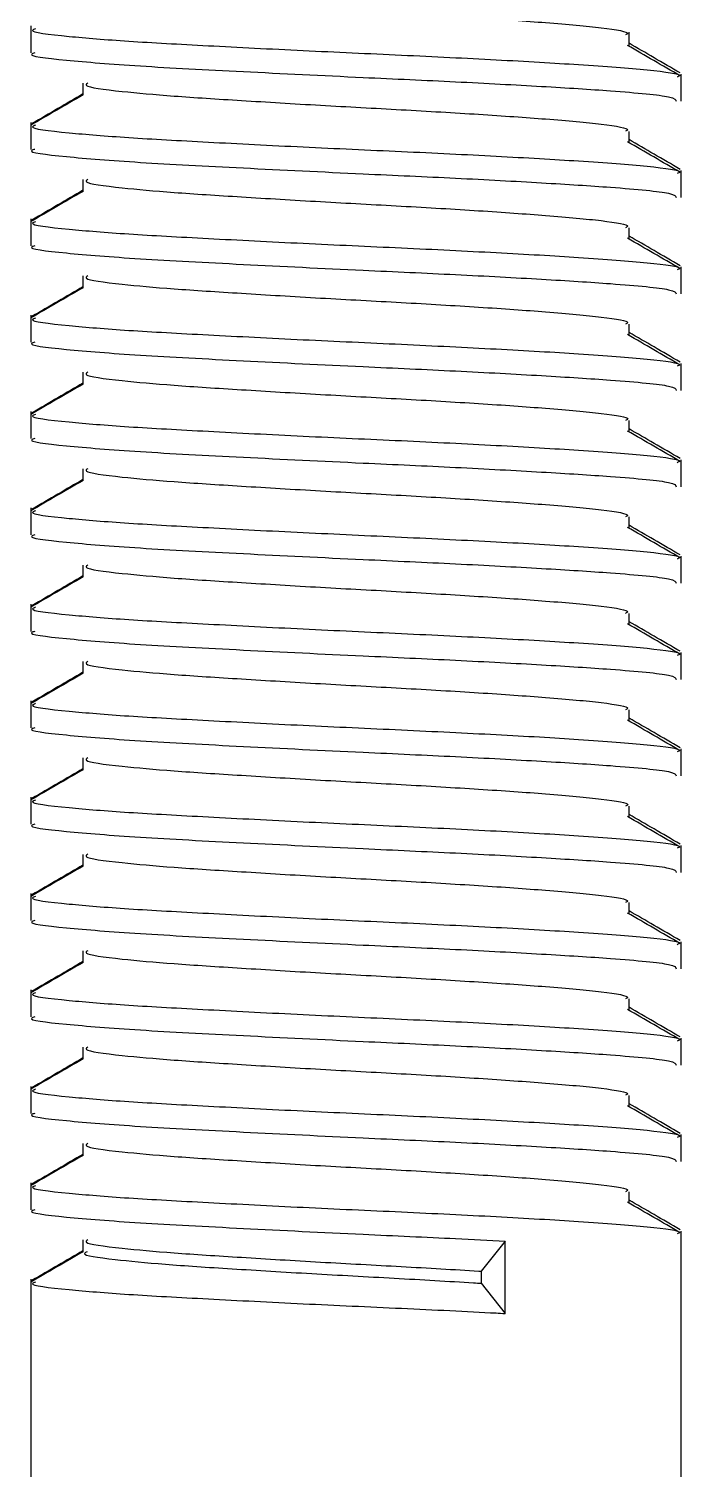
# Model space of a CAD drawing. Header units: millimetres. Extents: x 3202 to 3357, y 946 to 1931.
# Drawn here: x 3217.47 to 3227.02, y 988.05 to 1009.13 of the extents above; entities that cross this region are included whole.
import ezdxf

# ---------------------------------------------------------------- set-up
doc = ezdxf.new("R2010")
doc.units = ezdxf.units.MM

# ---------------------------------------------------------------- blocks, each defined once
blk = doc.blocks.new('DI_SAPATA')
at = {"color": 7, "linetype": 'Continuous', "lineweight": 25}
for p, q in [((-62.263, -16.888), (-62.263, -17.283)), ((-52.738, -17.989), (-52.738, -17.594)), ((-62.263, -18.299), (-62.263, -18.694)), ((-52.738, -19.4), (-52.738, -19.005)), ((-62.263, -19.71), (-62.263, -20.106)), ((-52.738, -20.811), (-52.738, -20.416)), ((-62.263, -21.121), (-62.263, -21.517)), ((-52.738, -22.222), (-52.738, -21.827)), ((-62.263, -22.532), (-62.263, -22.928)), ((-52.738, -23.633), (-52.738, -23.238)), ((-62.263, -23.943), (-62.263, -24.339)), ((-52.738, -25.044), (-52.738, -24.649)), ((-62.263, -25.354), (-62.263, -25.75)), ((-52.738, -26.455), (-52.738, -26.06)), ((-62.263, -26.765), (-62.263, -27.161)), ((-52.738, -27.866), (-52.738, -27.471)), ((-62.263, -28.176), (-62.263, -28.572)), ((-52.738, -29.278), (-52.738, -28.883)), ((-62.263, -29.588), (-62.263, -29.983)), ((-52.738, -30.689), (-52.738, -30.294)), ((-62.263, -30.999), (-62.263, -31.394)), ((-52.738, -32.1), (-52.738, -31.705)), ((-62.263, -32.41), (-62.263, -32.806)), ((-52.738, -33.511), (-52.738, -33.116)), ((-62.263, -33.821), (-62.263, -34.217)), ((-52.738, -55.319), (-52.738, -34.527)), ((-55.316, -34.676), (-55.666, -35.117)), ((-55.316, -35.734), (-55.316, -34.676)), ((-55.666, -35.117), (-55.666, -35.293)), ((-62.263, -35.232), (-62.263, -55.319)), ((-55.666, -35.293), (-55.316, -35.734))]:
    blk.add_line(p, q, dxfattribs=at)
for points, knots in [([(-61.429, -16.313), (-61.445, -16.325), (-61.501, -16.365), (-61.029, -16.429), (-60.209, -16.503), (-59.192, -16.567), (-58.034, -16.638), (-56.823, -16.702), (-55.676, -16.77), (-54.625, -16.843), (-53.853, -16.914), (-53.466, -16.979), (-53.539, -17.012), (-53.554, -17.019)], [0, 0, 0, 0, 0.050342, 0.171789, 0.267255, 0.361622, 0.45794, 0.552307, 0.647774, 0.743788, 0.854727, 0.967993, 1, 1, 1, 1]), ([(-62.193, -16.93), (-62.214, -16.938), (-62.312, -16.975), (-61.816, -17.034), (-60.889, -17.111), (-59.685, -17.176), (-58.294, -17.248), (-56.821, -17.314), (-55.415, -17.382), (-54.122, -17.458), (-53.168, -17.53), (-52.698, -17.595), (-52.78, -17.629), (-52.798, -17.636)], [0, 0, 0, 0, 0.032619, 0.15593, 0.253735, 0.349819, 0.448074, 0.544638, 0.641829, 0.739896, 0.853106, 0.968677, 1, 1, 1, 1]), ([(-53.501, -17.141), (-53.501, -17.116), (-53.501, -17.061), (-53.501, -17.006), (-53.501, -16.977)], [0, 0, 0, 0, 0.463425, 1, 1, 1, 1]), ([(-53.501, -17.185), (-53.501, -17.159), (-53.501, -17.104), (-53.501, -17.049), (-53.501, -17.019)], [0, 0, 0, 0, 0.465511, 1, 1, 1, 1]), ([(-62.205, -17.283), (-62.223, -17.289), (-62.337, -17.325), (-61.825, -17.386), (-60.744, -17.474), (-59.179, -17.555), (-57.529, -17.636), (-56.012, -17.704), (-54.747, -17.773), (-53.616, -17.844), (-52.833, -17.917), (-52.818, -17.968), (-52.812, -17.989)], [0, 0, 0, 0, 0.023631, 0.149941, 0.26903, 0.387024, 0.506433, 0.598729, 0.693132, 0.786132, 0.910896, 1, 1, 1, 1]), ([(-52.756, -17.617), (-52.884, -17.543), (-53.139, -17.395), (-53.395, -17.247), (-53.522, -17.173)], [0, 0, 0, 0, 0.499785, 1, 1, 1, 1]), ([(-52.752, -17.575), (-52.88, -17.502), (-53.13, -17.357), (-53.379, -17.212), (-53.501, -17.141)], [0, 0, 0, 0, 0.511044, 1, 1, 1, 1]), ([(-61.498, -17.897), (-61.626, -17.971), (-61.88, -18.119), (-62.135, -18.267), (-62.262, -18.34)], [0, 0, 0, 0, 0.500193, 1, 1, 1, 1]), ([(-61.499, -17.882), (-61.621, -17.954), (-61.87, -18.099), (-62.119, -18.245), (-62.246, -18.318)], [0, 0, 0, 0, 0.492421, 1, 1, 1, 1]), ([(-61.499, -17.725), (-61.499, -17.754), (-61.499, -17.813), (-61.499, -17.872), (-61.499, -17.901)], [0, 0, 0, 0, 0.5008736, 1, 1, 1, 1]), ([(-61.429, -17.724), (-61.445, -17.736), (-61.501, -17.776), (-61.029, -17.84), (-60.209, -17.914), (-59.192, -17.978), (-58.034, -18.049), (-56.823, -18.113), (-55.676, -18.181), (-54.625, -18.254), (-53.853, -18.325), (-53.466, -18.39), (-53.539, -18.423), (-53.554, -18.43)], [0, 0, 0, 0, 0.0503377, 0.1717845, 0.2672508, 0.361618, 0.4579358, 0.5523027, 0.6477693, 0.7437836, 0.8547226, 0.9679883, 1, 1, 1, 1]), ([(-62.193, -18.341), (-62.214, -18.349), (-62.312, -18.386), (-61.816, -18.445), (-60.889, -18.522), (-59.685, -18.587), (-58.294, -18.659), (-56.821, -18.725), (-55.415, -18.793), (-54.122, -18.869), (-53.168, -18.941), (-52.698, -19.006), (-52.78, -19.04), (-52.798, -19.047)], [0, 0, 0, 0, 0.032619, 0.15593, 0.253735, 0.349819, 0.448074, 0.544638, 0.641829, 0.739896, 0.853106, 0.968677, 1, 1, 1, 1]), ([(-53.501, -18.596), (-53.501, -18.57), (-53.501, -18.515), (-53.501, -18.46), (-53.501, -18.431)], [0, 0, 0, 0, 0.465471, 1, 1, 1, 1]), ([(-52.752, -18.987), (-52.88, -18.913), (-53.13, -18.768), (-53.379, -18.623), (-53.501, -18.552)], [0, 0, 0, 0, 0.51103, 1, 1, 1, 1]), ([(-62.205, -18.694), (-62.223, -18.7), (-62.337, -18.736), (-61.825, -18.798), (-60.744, -18.885), (-59.179, -18.966), (-57.529, -19.047), (-56.012, -19.115), (-54.747, -19.184), (-53.616, -19.256), (-52.833, -19.329), (-52.818, -19.379), (-52.812, -19.4)], [0, 0, 0, 0, 0.023631, 0.149941, 0.26903, 0.387024, 0.506433, 0.598729, 0.693132, 0.786132, 0.910896, 1, 1, 1, 1]), ([(-52.756, -19.028), (-52.884, -18.954), (-53.139, -18.806), (-53.395, -18.658), (-53.522, -18.584)], [0, 0, 0, 0, 0.49977, 1, 1, 1, 1]), ([(-61.499, -19.136), (-61.499, -19.166), (-61.499, -19.224), (-61.499, -19.283), (-61.499, -19.313)], [0, 0, 0, 0, 0.500912, 1, 1, 1, 1]), ([(-61.429, -19.135), (-61.445, -19.147), (-61.501, -19.187), (-61.029, -19.251), (-60.209, -19.325), (-59.192, -19.389), (-58.034, -19.46), (-56.823, -19.524), (-55.676, -19.592), (-54.625, -19.666), (-53.853, -19.737), (-53.466, -19.801), (-53.539, -19.834), (-53.554, -19.841)], [0, 0, 0, 0, 0.050333, 0.17178, 0.267246, 0.361613, 0.457931, 0.552298, 0.647765, 0.743779, 0.854718, 0.967984, 1, 1, 1, 1]), ([(-61.498, -19.309), (-61.626, -19.382), (-61.88, -19.53), (-62.135, -19.678), (-62.262, -19.751)], [0, 0, 0, 0, 0.5002026, 1, 1, 1, 1]), ([(-61.499, -19.294), (-61.621, -19.365), (-61.87, -19.51), (-62.119, -19.656), (-62.246, -19.729)], [0, 0, 0, 0, 0.49243, 1, 1, 1, 1]), ([(-62.193, -19.753), (-62.214, -19.76), (-62.312, -19.797), (-61.816, -19.856), (-60.889, -19.933), (-59.685, -19.998), (-58.294, -20.07), (-56.821, -20.136), (-55.415, -20.205), (-54.122, -20.28), (-53.168, -20.352), (-52.698, -20.418), (-52.78, -20.451), (-52.798, -20.458)], [0, 0, 0, 0, 0.0326192, 0.1559298, 0.2537351, 0.3498191, 0.4480737, 0.5446385, 0.6418294, 0.7398959, 0.8531063, 0.9686771, 1, 1, 1, 1]), ([(-52.756, -20.439), (-52.884, -20.365), (-53.139, -20.217), (-53.395, -20.069), (-53.522, -19.995)], [0, 0, 0, 0, 0.4997552, 1, 1, 1, 1]), ([(-53.501, -20.007), (-53.501, -19.981), (-53.501, -19.926), (-53.501, -19.871), (-53.501, -19.842)], [0, 0, 0, 0, 0.46543, 1, 1, 1, 1]), ([(-52.752, -20.398), (-52.88, -20.324), (-53.13, -20.179), (-53.379, -20.034), (-53.501, -19.964)], [0, 0, 0, 0, 0.511016, 1, 1, 1, 1]), ([(-62.205, -20.106), (-62.223, -20.111), (-62.337, -20.147), (-61.825, -20.209), (-60.744, -20.296), (-59.179, -20.377), (-57.529, -20.459), (-56.012, -20.526), (-54.747, -20.595), (-53.616, -20.667), (-52.833, -20.74), (-52.818, -20.79), (-52.812, -20.811)], [0, 0, 0, 0, 0.023631, 0.149941, 0.26903, 0.387024, 0.506433, 0.598729, 0.693132, 0.786132, 0.910896, 1, 1, 1, 1]), ([(-61.499, -20.547), (-61.499, -20.577), (-61.499, -20.636), (-61.499, -20.694), (-61.499, -20.724)], [0, 0, 0, 0, 0.500949, 1, 1, 1, 1]), ([(-61.429, -20.547), (-61.445, -20.558), (-61.501, -20.598), (-61.029, -20.662), (-60.209, -20.736), (-59.192, -20.8), (-58.034, -20.871), (-56.823, -20.935), (-55.676, -21.003), (-54.625, -21.077), (-53.853, -21.148), (-53.466, -21.212), (-53.539, -21.245), (-53.555, -21.253)], [0, 0, 0, 0, 0.0503291, 0.1717757, 0.2672419, 0.361609, 0.4579267, 0.5522936, 0.6477601, 0.7437743, 0.8547131, 0.9679787, 1, 1, 1, 1]), ([(-61.498, -20.72), (-61.626, -20.794), (-61.88, -20.941), (-62.135, -21.089), (-62.262, -21.162)], [0, 0, 0, 0, 0.500213, 1, 1, 1, 1]), ([(-61.499, -20.705), (-61.621, -20.776), (-61.87, -20.922), (-62.119, -21.067), (-62.246, -21.14)], [0, 0, 0, 0, 0.492439, 1, 1, 1, 1]), ([(-62.193, -21.164), (-62.214, -21.171), (-62.312, -21.208), (-61.816, -21.267), (-60.889, -21.344), (-59.685, -21.409), (-58.294, -21.481), (-56.821, -21.547), (-55.415, -21.616), (-54.122, -21.691), (-53.168, -21.763), (-52.698, -21.829), (-52.78, -21.862), (-52.798, -21.869)], [0, 0, 0, 0, 0.0326192, 0.1559298, 0.2537351, 0.3498191, 0.4480737, 0.5446385, 0.6418294, 0.7398959, 0.8531063, 0.9686771, 1, 1, 1, 1]), ([(-53.501, -21.418), (-53.501, -21.392), (-53.501, -21.337), (-53.501, -21.282), (-53.501, -21.253)], [0, 0, 0, 0, 0.46539, 1, 1, 1, 1]), ([(-52.756, -21.85), (-52.884, -21.776), (-53.139, -21.628), (-53.395, -21.48), (-53.522, -21.406)], [0, 0, 0, 0, 0.49974, 1, 1, 1, 1]), ([(-52.752, -21.809), (-52.88, -21.735), (-53.13, -21.59), (-53.379, -21.445), (-53.501, -21.375)], [0, 0, 0, 0, 0.511002, 1, 1, 1, 1]), ([(-62.205, -21.517), (-62.223, -21.522), (-62.337, -21.558), (-61.825, -21.62), (-60.744, -21.707), (-59.179, -21.788), (-57.529, -21.87), (-56.012, -21.937), (-54.747, -22.007), (-53.616, -22.078), (-52.833, -22.151), (-52.818, -22.201), (-52.812, -22.222)], [0, 0, 0, 0, 0.023631, 0.149941, 0.26903, 0.387024, 0.506433, 0.598729, 0.693132, 0.786132, 0.910896, 1, 1, 1, 1]), ([(-61.498, -22.131), (-61.626, -22.205), (-61.88, -22.352), (-62.135, -22.5), (-62.262, -22.574)], [0, 0, 0, 0, 0.500222, 1, 1, 1, 1]), ([(-61.499, -22.116), (-61.621, -22.187), (-61.87, -22.333), (-62.119, -22.478), (-62.246, -22.552)], [0, 0, 0, 0, 0.492448, 1, 1, 1, 1]), ([(-61.499, -21.958), (-61.499, -21.988), (-61.499, -22.047), (-61.499, -22.105), (-61.499, -22.135)], [0, 0, 0, 0, 0.500987, 1, 1, 1, 1]), ([(-61.429, -21.958), (-61.445, -21.969), (-61.501, -22.009), (-61.029, -22.073), (-60.209, -22.147), (-59.192, -22.212), (-58.034, -22.282), (-56.823, -22.347), (-55.676, -22.414), (-54.625, -22.488), (-53.853, -22.559), (-53.466, -22.623), (-53.539, -22.656), (-53.555, -22.664)], [0, 0, 0, 0, 0.050325, 0.171771, 0.267238, 0.361605, 0.457922, 0.552289, 0.647755, 0.74377, 0.854708, 0.967974, 1, 1, 1, 1]), ([(-62.193, -22.575), (-62.214, -22.583), (-62.312, -22.619), (-61.816, -22.678), (-60.889, -22.755), (-59.685, -22.82), (-58.294, -22.892), (-56.821, -22.958), (-55.415, -23.027), (-54.122, -23.102), (-53.168, -23.174), (-52.698, -23.24), (-52.78, -23.273), (-52.798, -23.281)], [0, 0, 0, 0, 0.032619, 0.15593, 0.253735, 0.349819, 0.448074, 0.544638, 0.641829, 0.739896, 0.853106, 0.968677, 1, 1, 1, 1]), ([(-53.501, -22.829), (-53.501, -22.804), (-53.501, -22.748), (-53.501, -22.693), (-53.501, -22.664)], [0, 0, 0, 0, 0.465349, 1, 1, 1, 1]), ([(-62.205, -22.928), (-62.223, -22.933), (-62.337, -22.969), (-61.825, -23.031), (-60.744, -23.119), (-59.179, -23.2), (-57.529, -23.281), (-56.012, -23.348), (-54.747, -23.418), (-53.616, -23.489), (-52.833, -23.562), (-52.818, -23.612), (-52.812, -23.633)], [0, 0, 0, 0, 0.023631, 0.149941, 0.26903, 0.387024, 0.506433, 0.598729, 0.693132, 0.786132, 0.910896, 1, 1, 1, 1]), ([(-52.756, -23.261), (-52.884, -23.187), (-53.139, -23.039), (-53.395, -22.891), (-53.522, -22.817)], [0, 0, 0, 0, 0.499725, 1, 1, 1, 1]), ([(-52.752, -23.22), (-52.88, -23.146), (-53.13, -23.001), (-53.379, -22.857), (-53.501, -22.786)], [0, 0, 0, 0, 0.510988, 1, 1, 1, 1]), ([(-61.499, -23.369), (-61.499, -23.399), (-61.499, -23.458), (-61.499, -23.517), (-61.499, -23.546)], [0, 0, 0, 0, 0.501025, 1, 1, 1, 1]), ([(-61.429, -23.369), (-61.445, -23.381), (-61.501, -23.42), (-61.029, -23.484), (-60.209, -23.559), (-59.192, -23.623), (-58.034, -23.693), (-56.823, -23.758), (-55.676, -23.825), (-54.625, -23.899), (-53.853, -23.97), (-53.466, -24.034), (-53.539, -24.067), (-53.555, -24.075)], [0, 0, 0, 0, 0.050321, 0.171767, 0.267233, 0.3616, 0.457918, 0.552284, 0.647751, 0.743765, 0.854704, 0.967969, 1, 1, 1, 1]), ([(-61.498, -23.542), (-61.626, -23.616), (-61.88, -23.763), (-62.135, -23.911), (-62.262, -23.985)], [0, 0, 0, 0, 0.5002323, 1, 1, 1, 1]), ([(-61.499, -23.527), (-61.621, -23.598), (-61.87, -23.744), (-62.119, -23.889), (-62.246, -23.963)], [0, 0, 0, 0, 0.492457, 1, 1, 1, 1]), ([(-62.193, -23.986), (-62.214, -23.994), (-62.312, -24.03), (-61.816, -24.089), (-60.889, -24.166), (-59.685, -24.231), (-58.294, -24.303), (-56.821, -24.37), (-55.415, -24.438), (-54.122, -24.513), (-53.168, -24.586), (-52.698, -24.651), (-52.78, -24.684), (-52.798, -24.692)], [0, 0, 0, 0, 0.032619, 0.15593, 0.253735, 0.349819, 0.448074, 0.544638, 0.641829, 0.739896, 0.853106, 0.968677, 1, 1, 1, 1]), ([(-52.756, -24.672), (-52.884, -24.598), (-53.139, -24.45), (-53.395, -24.302), (-53.522, -24.228)], [0, 0, 0, 0, 0.49971, 1, 1, 1, 1]), ([(-53.501, -24.24), (-53.501, -24.215), (-53.501, -24.16), (-53.501, -24.105), (-53.501, -24.075)], [0, 0, 0, 0, 0.465308, 1, 1, 1, 1]), ([(-52.752, -24.631), (-52.88, -24.557), (-53.13, -24.412), (-53.379, -24.268), (-53.501, -24.197)], [0, 0, 0, 0, 0.5109745, 1, 1, 1, 1]), ([(-62.205, -24.339), (-62.223, -24.345), (-62.337, -24.38), (-61.825, -24.442), (-60.744, -24.53), (-59.179, -24.611), (-57.529, -24.692), (-56.012, -24.76), (-54.747, -24.829), (-53.616, -24.9), (-52.833, -24.973), (-52.818, -25.023), (-52.812, -25.044)], [0, 0, 0, 0, 0.023631, 0.149941, 0.26903, 0.387024, 0.506433, 0.598729, 0.693132, 0.786132, 0.910896, 1, 1, 1, 1]), ([(-61.499, -24.781), (-61.499, -24.81), (-61.499, -24.869), (-61.499, -24.928), (-61.499, -24.957)], [0, 0, 0, 0, 0.501063, 1, 1, 1, 1]), ([(-61.429, -24.78), (-61.445, -24.792), (-61.501, -24.832), (-61.029, -24.895), (-60.209, -24.97), (-59.192, -25.034), (-58.034, -25.105), (-56.823, -25.169), (-55.676, -25.237), (-54.625, -25.31), (-53.853, -25.381), (-53.466, -25.445), (-53.539, -25.479), (-53.555, -25.486)], [0, 0, 0, 0, 0.0503162, 0.1717627, 0.2672287, 0.3615956, 0.4579132, 0.5522798, 0.6477462, 0.7437602, 0.8546989, 0.9679643, 1, 1, 1, 1]), ([(-61.498, -24.953), (-61.626, -25.027), (-61.88, -25.175), (-62.135, -25.322), (-62.262, -25.396)], [0, 0, 0, 0, 0.5002422, 1, 1, 1, 1]), ([(-61.499, -24.938), (-61.621, -25.01), (-61.87, -25.155), (-62.119, -25.3), (-62.246, -25.374)], [0, 0, 0, 0, 0.492466, 1, 1, 1, 1]), ([(-62.193, -25.397), (-62.214, -25.405), (-62.312, -25.442), (-61.816, -25.5), (-60.889, -25.578), (-59.685, -25.642), (-58.294, -25.714), (-56.821, -25.781), (-55.415, -25.849), (-54.122, -25.924), (-53.168, -25.997), (-52.698, -26.062), (-52.78, -26.096), (-52.798, -26.103)], [0, 0, 0, 0, 0.0326192, 0.1559298, 0.2537351, 0.3498191, 0.4480737, 0.5446385, 0.6418294, 0.7398959, 0.8531063, 0.9686771, 1, 1, 1, 1]), ([(-53.501, -25.651), (-53.501, -25.626), (-53.501, -25.571), (-53.501, -25.516), (-53.501, -25.486)], [0, 0, 0, 0, 0.465268, 1, 1, 1, 1]), ([(-52.756, -26.084), (-52.884, -26.01), (-53.139, -25.862), (-53.395, -25.713), (-53.522, -25.639)], [0, 0, 0, 0, 0.499695, 1, 1, 1, 1]), ([(-52.752, -26.042), (-52.88, -25.968), (-53.13, -25.824), (-53.379, -25.679), (-53.501, -25.608)], [0, 0, 0, 0, 0.510961, 1, 1, 1, 1]), ([(-62.205, -25.75), (-62.223, -25.756), (-62.337, -25.791), (-61.825, -25.853), (-60.744, -25.941), (-59.179, -26.022), (-57.529, -26.103), (-56.012, -26.171), (-54.747, -26.24), (-53.616, -26.311), (-52.833, -26.384), (-52.818, -26.434), (-52.812, -26.455)], [0, 0, 0, 0, 0.0236313, 0.1499406, 0.2690299, 0.3870235, 0.5064325, 0.5987294, 0.6931318, 0.7861324, 0.9108964, 1, 1, 1, 1]), ([(-61.499, -26.349), (-61.621, -26.421), (-61.87, -26.566), (-62.119, -26.711), (-62.246, -26.785)], [0, 0, 0, 0, 0.4924745, 1, 1, 1, 1]), ([(-61.499, -26.192), (-61.499, -26.221), (-61.499, -26.28), (-61.499, -26.339), (-61.499, -26.368)], [0, 0, 0, 0, 0.5011008, 1, 1, 1, 1]), ([(-61.429, -26.191), (-61.445, -26.203), (-61.501, -26.243), (-61.029, -26.307), (-60.209, -26.381), (-59.192, -26.445), (-58.034, -26.516), (-56.823, -26.58), (-55.676, -26.648), (-54.625, -26.721), (-53.853, -26.792), (-53.466, -26.856), (-53.539, -26.89), (-53.555, -26.897)], [0, 0, 0, 0, 0.050312, 0.171758, 0.267224, 0.361591, 0.457909, 0.552275, 0.647742, 0.743756, 0.854694, 0.967959, 1, 1, 1, 1]), ([(-61.498, -26.364), (-61.626, -26.438), (-61.88, -26.586), (-62.135, -26.733), (-62.262, -26.807)], [0, 0, 0, 0, 0.500252, 1, 1, 1, 1]), ([(-62.193, -26.808), (-62.214, -26.816), (-62.312, -26.853), (-61.816, -26.911), (-60.889, -26.989), (-59.685, -27.053), (-58.294, -27.125), (-56.821, -27.192), (-55.415, -27.26), (-54.122, -27.335), (-53.168, -27.408), (-52.698, -27.473), (-52.78, -27.507), (-52.798, -27.514)], [0, 0, 0, 0, 0.032619, 0.15593, 0.253735, 0.349819, 0.448074, 0.544638, 0.641829, 0.739896, 0.853106, 0.968677, 1, 1, 1, 1]), ([(-53.501, -27.063), (-53.501, -27.037), (-53.501, -26.982), (-53.501, -26.927), (-53.501, -26.897)], [0, 0, 0, 0, 0.465227, 1, 1, 1, 1]), ([(-62.205, -27.161), (-62.223, -27.167), (-62.337, -27.202), (-61.825, -27.264), (-60.744, -27.352), (-59.179, -27.433), (-57.529, -27.514), (-56.012, -27.582), (-54.747, -27.651), (-53.616, -27.722), (-52.833, -27.795), (-52.818, -27.845), (-52.812, -27.866)], [0, 0, 0, 0, 0.023631, 0.149941, 0.26903, 0.387024, 0.506433, 0.598729, 0.693132, 0.786132, 0.910896, 1, 1, 1, 1]), ([(-52.756, -27.495), (-52.884, -27.421), (-53.139, -27.273), (-53.395, -27.124), (-53.522, -27.05)], [0, 0, 0, 0, 0.49968, 1, 1, 1, 1]), ([(-52.752, -27.453), (-52.88, -27.379), (-53.13, -27.235), (-53.379, -27.09), (-53.501, -27.019)], [0, 0, 0, 0, 0.510947, 1, 1, 1, 1]), ([(-61.499, -27.603), (-61.499, -27.632), (-61.499, -27.691), (-61.499, -27.75), (-61.499, -27.779)], [0, 0, 0, 0, 0.5011386, 1, 1, 1, 1]), ([(-61.429, -27.602), (-61.445, -27.614), (-61.501, -27.654), (-61.029, -27.718), (-60.209, -27.792), (-59.192, -27.856), (-58.034, -27.927), (-56.823, -27.991), (-55.676, -28.059), (-54.625, -28.132), (-53.853, -28.203), (-53.466, -28.268), (-53.539, -28.301), (-53.555, -28.308)], [0, 0, 0, 0, 0.050308, 0.171754, 0.26722, 0.361587, 0.457904, 0.552271, 0.647737, 0.743751, 0.854689, 0.967955, 1, 1, 1, 1]), ([(-61.498, -27.775), (-61.626, -27.849), (-61.88, -27.997), (-62.135, -28.144), (-62.262, -28.218)], [0, 0, 0, 0, 0.500262, 1, 1, 1, 1]), ([(-61.499, -27.76), (-61.621, -27.832), (-61.87, -27.977), (-62.119, -28.122), (-62.246, -28.196)], [0, 0, 0, 0, 0.4924833, 1, 1, 1, 1]), ([(-62.193, -28.219), (-62.214, -28.227), (-62.312, -28.264), (-61.816, -28.323), (-60.889, -28.4), (-59.685, -28.464), (-58.294, -28.537), (-56.821, -28.603), (-55.415, -28.671), (-54.122, -28.747), (-53.168, -28.819), (-52.698, -28.884), (-52.78, -28.918), (-52.798, -28.925)], [0, 0, 0, 0, 0.032619, 0.15593, 0.253735, 0.349819, 0.448074, 0.544638, 0.641829, 0.739896, 0.853106, 0.968677, 1, 1, 1, 1]), ([(-52.756, -28.906), (-52.884, -28.832), (-53.139, -28.684), (-53.395, -28.536), (-53.522, -28.461)], [0, 0, 0, 0, 0.499665, 1, 1, 1, 1]), ([(-53.501, -28.474), (-53.501, -28.448), (-53.501, -28.393), (-53.501, -28.338), (-53.501, -28.308)], [0, 0, 0, 0, 0.465187, 1, 1, 1, 1]), ([(-52.752, -28.864), (-52.88, -28.79), (-53.13, -28.646), (-53.379, -28.501), (-53.501, -28.43)], [0, 0, 0, 0, 0.510933, 1, 1, 1, 1]), ([(-62.205, -28.572), (-62.223, -28.578), (-62.337, -28.613), (-61.825, -28.675), (-60.744, -28.763), (-59.179, -28.844), (-57.529, -28.925), (-56.012, -28.993), (-54.747, -29.062), (-53.616, -29.133), (-52.833, -29.206), (-52.818, -29.257), (-52.812, -29.278)], [0, 0, 0, 0, 0.0236313, 0.1499406, 0.2690299, 0.3870235, 0.5064325, 0.5987294, 0.6931318, 0.7861324, 0.9108964, 1, 1, 1, 1]), ([(-61.499, -29.014), (-61.499, -29.043), (-61.499, -29.102), (-61.499, -29.161), (-61.499, -29.19)], [0, 0, 0, 0, 0.501176, 1, 1, 1, 1]), ([(-61.429, -29.013), (-61.445, -29.025), (-61.501, -29.065), (-61.029, -29.129), (-60.209, -29.203), (-59.192, -29.267), (-58.034, -29.338), (-56.823, -29.402), (-55.676, -29.47), (-54.625, -29.543), (-53.853, -29.614), (-53.466, -29.679), (-53.539, -29.712), (-53.555, -29.719)], [0, 0, 0, 0, 0.050303, 0.17175, 0.267215, 0.361582, 0.4579, 0.552266, 0.647732, 0.743746, 0.854685, 0.96795, 1, 1, 1, 1]), ([(-61.498, -29.186), (-61.626, -29.26), (-61.88, -29.408), (-62.135, -29.555), (-62.262, -29.629)], [0, 0, 0, 0, 0.500272, 1, 1, 1, 1]), ([(-61.499, -29.171), (-61.621, -29.243), (-61.87, -29.388), (-62.119, -29.533), (-62.246, -29.607)], [0, 0, 0, 0, 0.4924922, 1, 1, 1, 1]), ([(-62.193, -29.63), (-62.214, -29.638), (-62.312, -29.675), (-61.816, -29.734), (-60.889, -29.811), (-59.685, -29.876), (-58.294, -29.948), (-56.821, -30.014), (-55.415, -30.082), (-54.122, -30.158), (-53.168, -30.23), (-52.698, -30.295), (-52.78, -30.329), (-52.798, -30.336)], [0, 0, 0, 0, 0.032619, 0.15593, 0.253735, 0.349819, 0.448074, 0.544638, 0.641829, 0.739896, 0.853106, 0.968677, 1, 1, 1, 1]), ([(-53.501, -29.885), (-53.501, -29.859), (-53.501, -29.804), (-53.501, -29.749), (-53.501, -29.719)], [0, 0, 0, 0, 0.465146, 1, 1, 1, 1]), ([(-52.756, -30.317), (-52.884, -30.243), (-53.139, -30.095), (-53.395, -29.947), (-53.522, -29.873)], [0, 0, 0, 0, 0.4996501, 1, 1, 1, 1]), ([(-52.752, -30.275), (-52.88, -30.202), (-53.13, -30.057), (-53.379, -29.912), (-53.501, -29.841)], [0, 0, 0, 0, 0.510919, 1, 1, 1, 1]), ([(-62.205, -29.983), (-62.223, -29.989), (-62.337, -30.025), (-61.825, -30.086), (-60.744, -30.174), (-59.179, -30.255), (-57.529, -30.336), (-56.012, -30.404), (-54.747, -30.473), (-53.616, -30.544), (-52.833, -30.617), (-52.818, -30.668), (-52.812, -30.689)], [0, 0, 0, 0, 0.023631, 0.149941, 0.26903, 0.387024, 0.506433, 0.598729, 0.693132, 0.786132, 0.910896, 1, 1, 1, 1]), ([(-61.499, -30.425), (-61.499, -30.455), (-61.499, -30.513), (-61.499, -30.572), (-61.499, -30.601)], [0, 0, 0, 0, 0.501214, 1, 1, 1, 1]), ([(-61.429, -30.424), (-61.445, -30.436), (-61.501, -30.476), (-61.029, -30.54), (-60.209, -30.614), (-59.192, -30.678), (-58.034, -30.749), (-56.823, -30.813), (-55.676, -30.881), (-54.625, -30.954), (-53.853, -31.025), (-53.466, -31.09), (-53.539, -31.123), (-53.555, -31.13)], [0, 0, 0, 0, 0.050299, 0.1717452, 0.267211, 0.3615777, 0.4578951, 0.5522615, 0.6477277, 0.7437415, 0.8546799, 0.967945, 1, 1, 1, 1]), ([(-61.498, -30.597), (-61.626, -30.671), (-61.88, -30.819), (-62.135, -30.967), (-62.262, -31.04)], [0, 0, 0, 0, 0.500282, 1, 1, 1, 1]), ([(-61.499, -30.582), (-61.621, -30.654), (-61.87, -30.799), (-62.119, -30.945), (-62.246, -31.018)], [0, 0, 0, 0, 0.492501, 1, 1, 1, 1]), ([(-62.193, -31.041), (-62.214, -31.049), (-62.312, -31.086), (-61.816, -31.145), (-60.889, -31.222), (-59.685, -31.287), (-58.294, -31.359), (-56.821, -31.425), (-55.415, -31.493), (-54.122, -31.569), (-53.168, -31.641), (-52.698, -31.706), (-52.78, -31.74), (-52.798, -31.747)], [0, 0, 0, 0, 0.032619, 0.15593, 0.253735, 0.349819, 0.448074, 0.544638, 0.641829, 0.739896, 0.853106, 0.968677, 1, 1, 1, 1]), ([(-53.501, -31.296), (-53.501, -31.27), (-53.501, -31.215), (-53.501, -31.16), (-53.501, -31.131)], [0, 0, 0, 0, 0.4651059, 1, 1, 1, 1]), ([(-62.205, -31.394), (-62.223, -31.4), (-62.337, -31.436), (-61.825, -31.498), (-60.744, -31.585), (-59.179, -31.666), (-57.529, -31.747), (-56.012, -31.815), (-54.747, -31.884), (-53.616, -31.956), (-52.833, -32.029), (-52.818, -32.079), (-52.812, -32.1)], [0, 0, 0, 0, 0.023631, 0.149941, 0.26903, 0.387024, 0.506433, 0.598729, 0.693132, 0.786132, 0.910896, 1, 1, 1, 1]), ([(-52.756, -31.728), (-52.884, -31.654), (-53.139, -31.506), (-53.395, -31.358), (-53.522, -31.284)], [0, 0, 0, 0, 0.499635, 1, 1, 1, 1]), ([(-52.752, -31.687), (-52.88, -31.613), (-53.13, -31.468), (-53.379, -31.323), (-53.501, -31.252)], [0, 0, 0, 0, 0.510905, 1, 1, 1, 1]), ([(-61.499, -31.836), (-61.499, -31.866), (-61.499, -31.924), (-61.499, -31.983), (-61.499, -32.013)], [0, 0, 0, 0, 0.501252, 1, 1, 1, 1]), ([(-61.429, -31.836), (-61.445, -31.847), (-61.501, -31.887), (-61.029, -31.951), (-60.209, -32.025), (-59.192, -32.089), (-58.034, -32.16), (-56.823, -32.224), (-55.676, -32.292), (-54.625, -32.366), (-53.853, -32.437), (-53.466, -32.501), (-53.539, -32.534), (-53.555, -32.541)], [0, 0, 0, 0, 0.050295, 0.171741, 0.267207, 0.361573, 0.457891, 0.552257, 0.647723, 0.743737, 0.854675, 0.96794, 1, 1, 1, 1]), ([(-61.498, -32.009), (-61.626, -32.082), (-61.88, -32.23), (-62.135, -32.378), (-62.262, -32.451)], [0, 0, 0, 0, 0.5002915, 1, 1, 1, 1]), ([(-61.499, -31.994), (-61.621, -32.065), (-61.87, -32.211), (-62.119, -32.356), (-62.246, -32.429)], [0, 0, 0, 0, 0.49251, 1, 1, 1, 1]), ([(-62.193, -32.453), (-62.214, -32.46), (-62.312, -32.497), (-61.816, -32.556), (-60.889, -32.633), (-59.685, -32.698), (-58.294, -32.77), (-56.821, -32.836), (-55.415, -32.905), (-54.122, -32.98), (-53.168, -33.052), (-52.698, -33.118), (-52.78, -33.151), (-52.798, -33.158)], [0, 0, 0, 0, 0.032619, 0.15593, 0.253735, 0.349819, 0.448074, 0.544638, 0.641829, 0.739896, 0.853106, 0.968677, 1, 1, 1, 1]), ([(-53.501, -32.707), (-53.501, -32.681), (-53.501, -32.626), (-53.501, -32.571), (-53.501, -32.542)], [0, 0, 0, 0, 0.465065, 1, 1, 1, 1]), ([(-52.752, -33.098), (-52.88, -33.024), (-53.13, -32.879), (-53.379, -32.734), (-53.501, -32.664)], [0, 0, 0, 0, 0.510891, 1, 1, 1, 1]), ([(-62.205, -32.806), (-62.223, -32.811), (-62.337, -32.847), (-61.825, -32.909), (-60.744, -32.996), (-59.179, -33.077), (-57.529, -33.159), (-56.012, -33.226), (-54.747, -33.295), (-53.616, -33.367), (-52.833, -33.44), (-52.818, -33.49), (-52.812, -33.511)], [0, 0, 0, 0, 0.023631, 0.149941, 0.26903, 0.387024, 0.506433, 0.598729, 0.693132, 0.786132, 0.910896, 1, 1, 1, 1]), ([(-52.756, -33.139), (-52.884, -33.065), (-53.139, -32.917), (-53.395, -32.769), (-53.522, -32.695)], [0, 0, 0, 0, 0.4996201, 1, 1, 1, 1]), ([(-61.499, -33.247), (-61.499, -33.277), (-61.499, -33.336), (-61.499, -33.394), (-61.499, -33.424)], [0, 0, 0, 0, 0.50129, 1, 1, 1, 1]), ([(-61.429, -33.247), (-61.445, -33.258), (-61.501, -33.298), (-61.029, -33.362), (-60.209, -33.436), (-59.192, -33.5), (-58.034, -33.571), (-56.823, -33.635), (-55.676, -33.703), (-54.625, -33.777), (-53.853, -33.848), (-53.466, -33.912), (-53.539, -33.945), (-53.555, -33.953)], [0, 0, 0, 0, 0.05029, 0.171736, 0.267202, 0.361569, 0.457886, 0.552252, 0.647718, 0.743732, 0.85467, 0.967935, 1, 1, 1, 1]), ([(-61.498, -33.42), (-61.626, -33.494), (-61.88, -33.641), (-62.135, -33.789), (-62.262, -33.862)], [0, 0, 0, 0, 0.500301, 1, 1, 1, 1]), ([(-61.499, -33.405), (-61.621, -33.476), (-61.87, -33.622), (-62.119, -33.767), (-62.246, -33.84)], [0, 0, 0, 0, 0.492519, 1, 1, 1, 1]), ([(-62.193, -33.864), (-62.214, -33.871), (-62.312, -33.908), (-61.816, -33.967), (-60.889, -34.044), (-59.685, -34.109), (-58.294, -34.181), (-56.821, -34.247), (-55.415, -34.316), (-54.122, -34.391), (-53.168, -34.463), (-52.698, -34.529), (-52.78, -34.562), (-52.798, -34.569)], [0, 0, 0, 0, 0.032619, 0.15593, 0.253735, 0.349819, 0.448074, 0.544638, 0.641829, 0.739896, 0.853106, 0.968677, 1, 1, 1, 1]), ([(-52.756, -34.55), (-52.883, -34.476), (-53.139, -34.328), (-53.395, -34.18), (-53.522, -34.106)], [0, 0, 0, 0, 0.499605, 1, 1, 1, 1]), ([(-53.501, -34.118), (-53.501, -34.092), (-53.501, -34.037), (-53.501, -33.982), (-53.501, -33.953)], [0, 0, 0, 0, 0.465025, 1, 1, 1, 1]), ([(-52.752, -34.509), (-52.88, -34.435), (-53.13, -34.29), (-53.379, -34.146), (-53.501, -34.075)], [0, 0, 0, 0, 0.510877, 1, 1, 1, 1]), ([(-62.205, -34.217), (-62.223, -34.222), (-62.337, -34.258), (-61.825, -34.32), (-60.744, -34.407), (-59.178, -34.488), (-57.532, -34.57), (-56.212, -34.628), (-55.555, -34.663), (-55.316, -34.676)], [0, 0, 0, 0, 0.036266, 0.230105, 0.412864, 0.593942, 0.777192, 0.918834, 1, 1, 1, 1]), ([(-61.499, -34.658), (-61.499, -34.688), (-61.499, -34.747), (-61.499, -34.805), (-61.499, -34.835)], [0, 0, 0, 0, 0.501328, 1, 1, 1, 1]), ([(-61.429, -34.658), (-61.445, -34.669), (-61.501, -34.709), (-61.029, -34.773), (-60.209, -34.847), (-59.192, -34.912), (-58.034, -34.982), (-56.824, -35.047), (-56.045, -35.092), (-55.678, -35.116), (-55.666, -35.117)], [0, 0, 0, 0, 0.077233, 0.263759, 0.410383, 0.555318, 0.70325, 0.848185, 0.994809, 1, 1, 1, 1]), ([(-61.498, -34.831), (-61.626, -34.905), (-61.88, -35.052), (-62.135, -35.2), (-62.262, -35.274)], [0, 0, 0, 0, 0.500311, 1, 1, 1, 1]), ([(-61.499, -34.816), (-61.621, -34.887), (-61.87, -35.033), (-62.119, -35.178), (-62.246, -35.252)], [0, 0, 0, 0, 0.492528, 1, 1, 1, 1]), ([(-61.435, -34.83), (-61.455, -34.839), (-61.544, -34.877), (-61.126, -34.937), (-60.345, -35.014), (-59.335, -35.079), (-58.166, -35.151), (-56.931, -35.217), (-56.102, -35.265), (-55.703, -35.291), (-55.666, -35.293)], [0, 0, 0, 0, 0.057378, 0.245085, 0.393969, 0.540227, 0.689796, 0.836788, 0.984734, 1, 1, 1, 1]), ([(-62.193, -35.275), (-62.214, -35.283), (-62.312, -35.319), (-61.816, -35.378), (-60.889, -35.455), (-59.685, -35.52), (-58.293, -35.592), (-56.822, -35.658), (-55.835, -35.706), (-55.36, -35.732), (-55.316, -35.734)], [0, 0, 0, 0, 0.05004, 0.239208, 0.389249, 0.53665, 0.68738, 0.835518, 0.984616, 1, 1, 1, 1])]:
    blk.add_open_spline(points, degree=3, knots=knots, dxfattribs=at)

msp = doc.modelspace()

# ---------------------------------------------------------------- block references
msp.add_blockref('DI_SAPATA', (3279.762, 1026.064))

doc.saveas('drawing.dxf')
